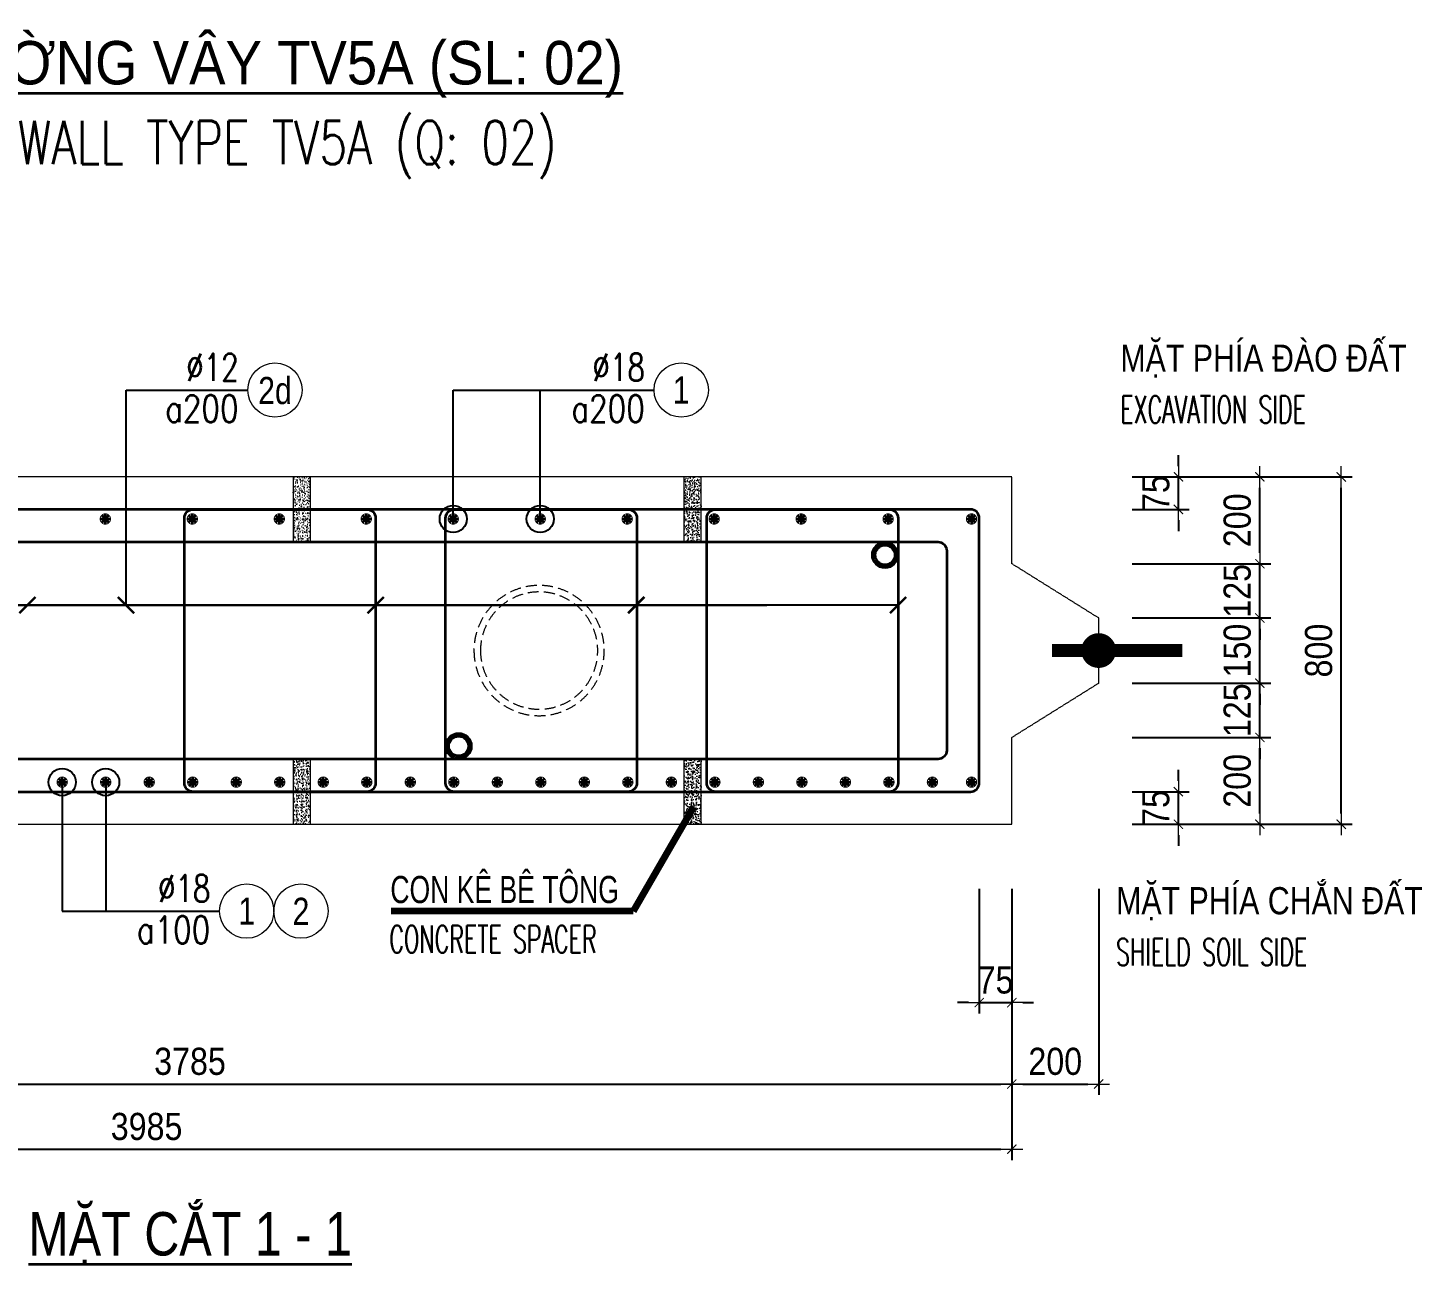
# Model space of a CAD drawing. Header units: millimetres. Extents: x -642477 to 1168880, y -27982 to 330379.
# Drawn here: x 774144 to 783776, y 93198 to 101745 of the extents above; entities that cross this region are included whole.
import ezdxf
from ezdxf.enums import TextEntityAlignment as Align

# ---------------------------------------------------------------- set-up
doc = ezdxf.new("R2010")
doc.units = ezdxf.units.MM
doc.linetypes.add('HIDDEN', pattern=[0.375, 0.25, -0.125])
doc.linetypes.add('HIDDEN2', pattern=[4.7625, 3.175, -1.5875])
doc.layers.get('0').update_dxf_attribs({"lineweight": 20})
doc.layers.get('Defpoints').update_dxf_attribs({"color": 151, "lineweight": 9})
for name, color, linetype, lineweight in [('NDC_S_BEAM', 3, 'HIDDEN2', 20), ('NDC_S_BREAK-LINE', 1, 'Continuous', 15), ('NDC_S_DIAPHGRAM WALL', 3, 'Continuous', 20), ('NDC_S_DIM', 1, 'Continuous', 15), ('NDC_S_ENG TITLE', 3, 'Continuous', 20), ('NDC_S_HATCH MATERIAL', 8, 'Continuous', 13), ('NDC_S_LEADER', 1, 'Continuous', 15), ('NDC_S_LEVEL TEXT', 7, 'Continuous', 20), ('NDC_S_REBAR', 4, 'Continuous', 35), ('NDC_S_VN TEXT', 7, 'Continuous', 20), ('NDC_S_VN TITLE', 6, 'Continuous', 35)]:
    doc.layers.add(name, color=color, linetype=linetype, lineweight=lineweight)
doc.layers.add('NDC_S_REBAR DES.', color=2, linetype='Continuous')
doc.styles.add('ARIAL', font='arial.ttf', dxfattribs={"width": 0.8})
doc.styles.add('NDC_ARIAL', font='arial.ttf', dxfattribs={"width": 0.85})
doc.styles.add('NDC_DIM', font='', dxfattribs={"width": 0.75})
doc.styles.add('NDC_EN TXT', font='romans.shx', dxfattribs={"width": 0.8})
doc.styles.get('NDC_DIM').set_extended_font_data('Dotum')
doc.dimstyles.new('A1-NDC-1-25 (x3)', dxfattribs={"dimscale": 75, "dimtxt": 2.5, "dimasz": 1, "dimexe": 1, "dimexo": 0, "dimgap": 0.8, "dimtad": 1, "dimdec": 0, "dimlfac": 0.333333, "dimdsep": 46, "dimtxsty": 'NDC_ARIAL', "dimblk": 'DIMMARK', "dimcen": 49999.938995, "dimdle": 1.5, "dimclrd": 1, "dimclre": 1, "dimclrt": 3, "dimadec": 0, "dimazin": 0, "dimtfac": 1, "dimtdec": 0, "dimtix": 1, "dimtmove": 2, "dimatfit": 3, "dimfxl": 1, "dimarcsym": 0})
doc.dimstyles.new('NDC_dim_25', dxfattribs={"dimscale": 25, "dimtxt": 2.2, "dimasz": 1.5, "dimexe": 1.5, "dimexo": 2.5, "dimgap": 1, "dimtad": 1, "dimdec": 0, "dimzin": 0, "dimdsep": 46, "dimtxsty": 'NDC_DIM', "dimblk": 'DIMMARK', "dimcen": 0.09, "dimdle": 1.2, "dimclrd": 1, "dimclre": 1, "dimclrt": 3, "dimadec": 0, "dimazin": 0, "dimtfac": 1, "dimtdec": 0, "dimtix": 1, "dimtofl": 0, "dimtmove": 0, "dimatfit": 3, "dimfxl": 6, "dimfxlon": 1, "dimtolj": 1, "dimtzin": 0, "dimarcsym": 0})

# ---------------------------------------------------------------- blocks, each defined once
blk = doc.blocks.new('DIMMARK')
at = {"layer": 'NDC_S_DIM', "color": 1}
blk.add_line((-1.5, 0), (1, 0), dxfattribs=at)
at = {"layer": 'NDC_S_DIM', "color": 2, "const_width": 0.1}
blk.add_lwpolyline([(-0.424, -0.424), (0.424, 0.424)], dxfattribs=at)
blk = doc.blocks.new('Ong sieu am')
at = {"layer": 'NDC_S_HATCH MATERIAL'}
h = blk.add_hatch(dxfattribs=at)
h.set_pattern_fill('ANSI31', color=256, scale=20)
h.set_pattern_definition([(45, (0, 0), (-1.76776695, 1.76776695), [])])
h.paths.add_polyline_path([(-7119.3, 51158.9, 1), (-7179.3, 51158.9, 1)])
h.paths.add_polyline_path([(-7171.3, 51158.9, -1), (-7127.3, 51158.9, -1)], flags=16)
at = {"layer": 'NDC_S_REBAR DES.'}
for radius in [30, 22]:
    blk.add_circle((-7149.3, 51158.9), radius, dxfattribs=at)
blk = doc.blocks.new('*D1249')
at = {"layer": 'Defpoints', "color": 0, "ltscale": 100, "transparency": 16777216}
for p in [(781773.5, 96843.7), (782655.2, 96843.7), (781773.5, 96243.7)]:
    blk.add_point(p, dxfattribs=at)
at = {"layer": 'NDC_S_DIM', "color": 1, "lineweight": -2, "ltscale": 100, "transparency": 16777216}
for p, q in [((781773.5, 96843.7), (782730.2, 96843.7)), ((782655.2, 96318.7), (782655.2, 96768.7)), ((781773.5, 96243.7), (782730.2, 96243.7))]:
    blk.add_line(p, q, dxfattribs=at)
at = {"layer": 'NDC_S_DIM', "color": 1, "lineweight": -2, "ltscale": 100, "transparency": 16777216, "xscale": 75, "yscale": 75, "zscale": 75}
for p, rotation in [((782655.2, 96843.7), 90), ((782655.2, 96243.7), 270)]:
    blk.add_blockref('DIMMARK', p, dxfattribs=dict(at, rotation=rotation))
at = {"layer": 'NDC_S_DIM', "color": 3, "ltscale": 100, "transparency": 16777216, "insert": (782499.4, 96543.7), "char_height": 187.5, "attachment_point": 5, "rotation": 90, "style": 'NDC_ARIAL'}
blk.add_mtext('200', dxfattribs=at)
blk = doc.blocks.new('*D1250')
at = {"layer": 'Defpoints', "color": 0, "ltscale": 100, "transparency": 16777216}
for p in [(781773.5, 97218.7), (782655.2, 97218.7), (781773.5, 96843.7)]:
    blk.add_point(p, dxfattribs=at)
at = {"layer": 'NDC_S_DIM', "color": 1, "lineweight": -2, "ltscale": 100, "transparency": 16777216}
for p, q in [((782655.2, 97293.7), (782655.2, 97368.7)), ((781773.5, 97218.7), (782730.2, 97218.7)), ((782655.2, 96843.7), (782655.2, 97218.7)), ((781773.5, 96843.7), (782730.2, 96843.7)), ((782655.2, 96768.7), (782655.2, 96693.7))]:
    blk.add_line(p, q, dxfattribs=at)
at = {"layer": 'NDC_S_DIM', "color": 1, "lineweight": -2, "ltscale": 100, "transparency": 16777216, "xscale": 75, "yscale": 75, "zscale": 75}
for p, rotation in [((782655.2, 97218.7), 270), ((782655.2, 96843.7), 90)]:
    blk.add_blockref('DIMMARK', p, dxfattribs=dict(at, rotation=rotation))
at = {"layer": 'NDC_S_DIM', "color": 3, "ltscale": 100, "transparency": 16777216, "insert": (782499.4, 97031.2), "char_height": 187.5, "attachment_point": 5, "rotation": 90, "style": 'NDC_ARIAL'}
blk.add_mtext('125', dxfattribs=at)
blk = doc.blocks.new('*D1251')
at = {"layer": 'Defpoints', "color": 0, "ltscale": 100, "transparency": 16777216}
for p in [(781773.5, 97668.7), (782655.2, 97668.7), (781773.5, 97218.7)]:
    blk.add_point(p, dxfattribs=at)
at = {"layer": 'NDC_S_DIM', "color": 1, "lineweight": -2, "ltscale": 100, "transparency": 16777216}
for p, q in [((782655.2, 97743.7), (782655.2, 97818.7)), ((781773.5, 97668.7), (782730.2, 97668.7)), ((782655.2, 97218.7), (782655.2, 97668.7)), ((781773.5, 97218.7), (782730.2, 97218.7)), ((782655.2, 97143.7), (782655.2, 97068.7))]:
    blk.add_line(p, q, dxfattribs=at)
at = {"layer": 'NDC_S_DIM', "color": 1, "lineweight": -2, "ltscale": 100, "transparency": 16777216, "xscale": 75, "yscale": 75, "zscale": 75}
for p, rotation in [((782655.2, 97668.7), 270), ((782655.2, 97218.7), 90)]:
    blk.add_blockref('DIMMARK', p, dxfattribs=dict(at, rotation=rotation))
at = {"layer": 'NDC_S_DIM', "color": 3, "ltscale": 100, "transparency": 16777216, "insert": (782499.4, 97443.7), "char_height": 187.5, "attachment_point": 5, "rotation": 90, "style": 'NDC_ARIAL'}
blk.add_mtext('150', dxfattribs=at)
blk = doc.blocks.new('*D1252')
at = {"layer": 'Defpoints', "color": 0, "ltscale": 100, "transparency": 16777216}
for p in [(781773.5, 98043.7), (782655.2, 98043.7), (781773.5, 97668.7)]:
    blk.add_point(p, dxfattribs=at)
at = {"layer": 'NDC_S_DIM', "color": 1, "lineweight": -2, "ltscale": 100, "transparency": 16777216}
for p, q in [((782655.2, 98118.7), (782655.2, 98193.7)), ((781773.5, 98043.7), (782730.2, 98043.7)), ((782655.2, 97668.7), (782655.2, 98043.7)), ((781773.5, 97668.7), (782730.2, 97668.7)), ((782655.2, 97593.7), (782655.2, 97518.7))]:
    blk.add_line(p, q, dxfattribs=at)
at = {"layer": 'NDC_S_DIM', "color": 1, "lineweight": -2, "ltscale": 100, "transparency": 16777216, "xscale": 75, "yscale": 75, "zscale": 75}
for p, rotation in [((782655.2, 98043.7), 270), ((782655.2, 97668.7), 90)]:
    blk.add_blockref('DIMMARK', p, dxfattribs=dict(at, rotation=rotation))
at = {"layer": 'NDC_S_DIM', "color": 3, "ltscale": 100, "transparency": 16777216, "insert": (782499.4, 97856.2), "char_height": 187.5, "attachment_point": 5, "rotation": 90, "style": 'NDC_ARIAL'}
blk.add_mtext('125', dxfattribs=at)
blk = doc.blocks.new('*D1253')
at = {"layer": 'Defpoints', "color": 0, "ltscale": 100, "transparency": 16777216}
for p in [(781773.5, 98643.7), (782655.2, 98643.7), (781773.5, 98043.7)]:
    blk.add_point(p, dxfattribs=at)
at = {"layer": 'NDC_S_DIM', "color": 1, "lineweight": -2, "ltscale": 100, "transparency": 16777216}
for p, q in [((781773.5, 98643.7), (782730.2, 98643.7)), ((782655.2, 98118.7), (782655.2, 98568.7)), ((781773.5, 98043.7), (782730.2, 98043.7))]:
    blk.add_line(p, q, dxfattribs=at)
at = {"layer": 'NDC_S_DIM', "color": 1, "lineweight": -2, "ltscale": 100, "transparency": 16777216, "xscale": 75, "yscale": 75, "zscale": 75}
for p, rotation in [((782655.2, 98643.7), 90), ((782655.2, 98043.7), 270)]:
    blk.add_blockref('DIMMARK', p, dxfattribs=dict(at, rotation=rotation))
at = {"layer": 'NDC_S_DIM', "color": 3, "ltscale": 100, "transparency": 16777216, "insert": (782499.4, 98343.7), "char_height": 187.5, "attachment_point": 5, "rotation": 90, "style": 'NDC_ARIAL'}
blk.add_mtext('200', dxfattribs=at)
blk = doc.blocks.new('*D1254')
at = {"layer": 'Defpoints', "color": 0, "ltscale": 100, "transparency": 16777216}
for p in [(781773.5, 98643.7), (783217.7, 98643.7), (781773.5, 96243.7)]:
    blk.add_point(p, dxfattribs=at)
at = {"layer": 'NDC_S_DIM', "color": 1, "lineweight": -2, "ltscale": 100, "transparency": 16777216}
for p, q in [((781773.5, 98643.7), (783292.7, 98643.7)), ((783217.7, 96318.7), (783217.7, 98568.7)), ((781773.5, 96243.7), (783292.7, 96243.7))]:
    blk.add_line(p, q, dxfattribs=at)
at = {"layer": 'NDC_S_DIM', "color": 1, "lineweight": -2, "ltscale": 100, "transparency": 16777216, "xscale": 75, "yscale": 75, "zscale": 75}
for p, rotation in [((783217.7, 98643.7), 90), ((783217.7, 96243.7), 270)]:
    blk.add_blockref('DIMMARK', p, dxfattribs=dict(at, rotation=rotation))
at = {"layer": 'NDC_S_DIM', "color": 3, "ltscale": 100, "transparency": 16777216, "insert": (783061.9, 97443.7), "char_height": 187.5, "attachment_point": 5, "rotation": 90, "style": 'NDC_ARIAL'}
blk.add_mtext('800', dxfattribs=at)
blk = doc.blocks.new('*D1255')
at = {"layer": 'Defpoints', "color": 0, "ltscale": 100, "transparency": 16777216}
for p in [(781773.5, 96468.7), (782092.7, 96468.7), (781773.5, 96243.7)]:
    blk.add_point(p, dxfattribs=at)
at = {"layer": 'NDC_S_DIM', "color": 1, "lineweight": -2, "ltscale": 100, "transparency": 16777216}
for p, q in [((782092.7, 96543.7), (782092.7, 96618.7)), ((781773.5, 96468.7), (782167.7, 96468.7)), ((782092.7, 96243.7), (782092.7, 96468.7)), ((781773.5, 96243.7), (782167.7, 96243.7)), ((782092.7, 96168.7), (782092.7, 96093.7))]:
    blk.add_line(p, q, dxfattribs=at)
at = {"layer": 'NDC_S_DIM', "color": 1, "lineweight": -2, "ltscale": 100, "transparency": 16777216, "xscale": 75, "yscale": 75, "zscale": 75}
for p, rotation in [((782092.7, 96468.7), 270), ((782092.7, 96243.7), 90)]:
    blk.add_blockref('DIMMARK', p, dxfattribs=dict(at, rotation=rotation))
at = {"layer": 'NDC_S_DIM', "color": 3, "ltscale": 100, "transparency": 16777216, "insert": (781937.3, 96356.2), "char_height": 187.5, "attachment_point": 5, "rotation": 90, "style": 'NDC_ARIAL'}
blk.add_mtext('75', dxfattribs=at)
blk = doc.blocks.new('*D1256')
at = {"layer": 'Defpoints', "color": 0, "ltscale": 100, "transparency": 16777216}
for p in [(781773.5, 98643.7), (782092.7, 98643.7), (781773.5, 98418.7)]:
    blk.add_point(p, dxfattribs=at)
at = {"layer": 'NDC_S_DIM', "color": 1, "lineweight": -2, "ltscale": 100, "transparency": 16777216}
for p, q in [((782092.7, 98718.7), (782092.7, 98793.7)), ((781773.5, 98643.7), (782167.7, 98643.7)), ((782092.7, 98418.7), (782092.7, 98643.7)), ((781773.5, 98418.7), (782167.7, 98418.7)), ((782092.7, 98343.7), (782092.7, 98268.7))]:
    blk.add_line(p, q, dxfattribs=at)
at = {"layer": 'NDC_S_DIM', "color": 1, "lineweight": -2, "ltscale": 100, "transparency": 16777216, "xscale": 75, "yscale": 75, "zscale": 75}
for p, rotation in [((782092.7, 98643.7), 270), ((782092.7, 98418.7), 90)]:
    blk.add_blockref('DIMMARK', p, dxfattribs=dict(at, rotation=rotation))
at = {"layer": 'NDC_S_DIM', "color": 3, "ltscale": 100, "transparency": 16777216, "insert": (781937.3, 98531.2), "char_height": 187.5, "attachment_point": 5, "rotation": 90, "style": 'NDC_ARIAL'}
blk.add_mtext('75', dxfattribs=at)
blk = doc.blocks.new('ong do BT')
at = {"layer": 'NDC_S_HATCH MATERIAL', "linetype": 'HIDDEN', "ltscale": 100}
for radius in [150, 135]:
    blk.add_circle((-6323.7, 51237.8), radius, dxfattribs=at)
blk = doc.blocks.new('*D1236')
at = {"layer": 'Defpoints', "color": 0, "ltscale": 100, "transparency": 16777216}
for p in [(780716.7, 95797.1), (780941.7, 95797.1), (780941.7, 95011.5)]:
    blk.add_point(p, dxfattribs=at)
at = {"layer": 'NDC_S_DIM', "color": 1, "lineweight": -2, "ltscale": 100, "transparency": 16777216}
for p, q in [((780716.7, 95797.1), (780716.7, 94936.5)), ((780941.7, 95797.1), (780941.7, 94936.5)), ((780641.7, 95011.5), (780566.7, 95011.5)), ((780716.7, 95011.5), (780941.7, 95011.5)), ((781016.7, 95011.5), (781091.7, 95011.5))]:
    blk.add_line(p, q, dxfattribs=at)
at = {"layer": 'NDC_S_DIM', "color": 1, "lineweight": -2, "ltscale": 100, "transparency": 16777216, "xscale": 75, "yscale": 75, "zscale": 75}
blk.add_blockref('DIMMARK', (780716.7, 95011.5), dxfattribs=at)
at = {"layer": 'NDC_S_DIM', "color": 1, "lineweight": -2, "ltscale": 100, "transparency": 16777216, "xscale": 75, "yscale": 75, "zscale": 75, "rotation": 180}
blk.add_blockref('DIMMARK', (780941.7, 95011.5), dxfattribs=at)
at = {"layer": 'NDC_S_DIM', "color": 3, "ltscale": 100, "transparency": 16777216, "insert": (780829.2, 95166.8), "char_height": 187.5, "attachment_point": 5, "style": 'NDC_ARIAL'}
blk.add_mtext('75', dxfattribs=at)
blk = doc.blocks.new('*D1238')
at = {"layer": 'Defpoints', "color": 0, "ltscale": 100, "transparency": 16777216}
for p in [(769586.6, 95797.1), (780941.7, 95797.1), (780941.7, 94449)]:
    blk.add_point(p, dxfattribs=at)
at = {"layer": 'NDC_S_DIM', "color": 1, "lineweight": -2, "ltscale": 100, "transparency": 16777216}
for p, q in [((769586.6, 95797.1), (769586.6, 94374)), ((780941.7, 95797.1), (780941.7, 94374)), ((769661.6, 94449), (780866.7, 94449))]:
    blk.add_line(p, q, dxfattribs=at)
at = {"layer": 'NDC_S_DIM', "color": 1, "lineweight": -2, "ltscale": 100, "transparency": 16777216, "xscale": 75, "yscale": 75, "zscale": 75, "rotation": 180}
blk.add_blockref('DIMMARK', (769586.6, 94449), dxfattribs=at)
at = {"layer": 'NDC_S_DIM', "color": 1, "lineweight": -2, "ltscale": 100, "transparency": 16777216, "xscale": 75, "yscale": 75, "zscale": 75}
blk.add_blockref('DIMMARK', (780941.7, 94449), dxfattribs=at)
at = {"layer": 'NDC_S_DIM', "color": 3, "ltscale": 100, "transparency": 16777216, "insert": (775264.2, 94604.8), "char_height": 187.5, "attachment_point": 5, "style": 'NDC_ARIAL'}
blk.add_mtext('3785', dxfattribs=at)
blk = doc.blocks.new('*D1239')
at = {"layer": 'Defpoints', "color": 0, "ltscale": 100, "transparency": 16777216}
for p in [(780941.7, 95797.1), (781541.7, 95797.1), (781541.7, 94449)]:
    blk.add_point(p, dxfattribs=at)
at = {"layer": 'NDC_S_DIM', "color": 1, "lineweight": -2, "ltscale": 100, "transparency": 16777216}
for p, q in [((780941.7, 95797.1), (780941.7, 94374)), ((781541.7, 95797.1), (781541.7, 94374)), ((781016.7, 94449), (781466.7, 94449))]:
    blk.add_line(p, q, dxfattribs=at)
at = {"layer": 'NDC_S_DIM', "color": 1, "lineweight": -2, "ltscale": 100, "transparency": 16777216, "xscale": 75, "yscale": 75, "zscale": 75, "rotation": 180}
blk.add_blockref('DIMMARK', (780941.7, 94449), dxfattribs=at)
at = {"layer": 'NDC_S_DIM', "color": 1, "lineweight": -2, "ltscale": 100, "transparency": 16777216, "xscale": 75, "yscale": 75, "zscale": 75}
blk.add_blockref('DIMMARK', (781541.7, 94449), dxfattribs=at)
at = {"layer": 'NDC_S_DIM', "color": 3, "ltscale": 100, "transparency": 16777216, "insert": (781241.7, 94604.7), "char_height": 187.5, "attachment_point": 5, "style": 'NDC_ARIAL'}
blk.add_mtext('200', dxfattribs=at)
blk = doc.blocks.new('*D1240')
at = {"layer": 'Defpoints', "color": 0, "ltscale": 100, "transparency": 16777216}
for p in [(768986.6, 95797.1), (780941.7, 95797.1), (780941.7, 93999)]:
    blk.add_point(p, dxfattribs=at)
at = {"layer": 'NDC_S_DIM', "color": 1, "lineweight": -2, "ltscale": 100, "transparency": 16777216}
for p, q in [((768986.6, 95797.1), (768986.6, 93924)), ((780941.7, 95797.1), (780941.7, 93924)), ((769061.6, 93999), (780866.7, 93999))]:
    blk.add_line(p, q, dxfattribs=at)
at = {"layer": 'NDC_S_DIM', "color": 1, "lineweight": -2, "ltscale": 100, "transparency": 16777216, "xscale": 75, "yscale": 75, "zscale": 75, "rotation": 180}
blk.add_blockref('DIMMARK', (768986.6, 93999), dxfattribs=at)
at = {"layer": 'NDC_S_DIM', "color": 1, "lineweight": -2, "ltscale": 100, "transparency": 16777216, "xscale": 75, "yscale": 75, "zscale": 75}
blk.add_blockref('DIMMARK', (780941.7, 93999), dxfattribs=at)
at = {"layer": 'NDC_S_DIM', "color": 3, "ltscale": 100, "transparency": 16777216, "insert": (774964.2, 94154.8), "char_height": 187.5, "attachment_point": 5, "style": 'NDC_ARIAL'}
blk.add_mtext('3985', dxfattribs=at)
blk = doc.blocks.new('con ke BT')
at = {"layer": 'NDC_S_HATCH MATERIAL'}
h = blk.add_hatch(dxfattribs=at)
h.set_pattern_fill('AR-CONC', color=256, scale=2)
h.set_pattern_definition([(50, (0, 0), (14.3452037, -1.2550427), [1.5, -16.5]), (355, (0, 0), (-2.7750267, 15.0438427), [1.2, -13.2]), (100.451444, (1.195, -0.105), (11.570177, 13.7888), [1.274804, -14.0228422]), (46.1842, (0, 4), (21.3448266, -3.3103856), [2.25, -24.75]), (96.635635, (1.779, 3.724), (18.693239, 19.482372), [1.912207, -21.034275]), (351.184164, (0, 4), (18.693239, 19.482372), [1.8, -19.8]), (21, (2, 3), (11.938141, -8.0523778), [1.5, -16.5]), (326, (2, 3), (4.8663066, 14.503001), [1.2, -13.2]), (71.451445, (2.995, 2.329), (16.8044475, 6.450623), [1.274804, -14.0228422]), (37.5, (0, 0), (0.2431971, 6.6578771), [0, -13.04, 0, -13.4, 0, -13.25]), (7.5, (0, 0), (5.2613907, 7.8882342), [0, -7.64, 0, -12.74, 0, -5.05]), (327.5, (-4.46, 0), (10.6764487, -0.45109743), [0, -5, 0, -15.6, 0, -20.7]), (317.5, (-6.46, 0), (11.6637234, 2.0020996), [0, -6.5, 0, -10.36, 0, -14.7])])
h.paths.add_polyline_path([(-7076.9, 51430.9), (-7116.9, 51430.9), (-7116.9, 51280.9), (-7076.9, 51280.9)])
at = {"layer": 'NDC_S_BREAK-LINE'}
blk.add_lwpolyline([(-7116.9, 51430.9), (-7116.9, 51280.9), (-7076.9, 51280.9), (-7076.9, 51430.9)], close=True, dxfattribs=at)
blk = doc.blocks.new('*U1231')
at = {"layer": 'NDC_S_LEADER', "xscale": 3, "yscale": 3, "zscale": 3}
blk.add_blockref('con ke BT', (21290.7, -154067.7), dxfattribs=at)
blk = doc.blocks.new('*U1232')
at = {"layer": 'NDC_S_DIM', "color": 0, "linetype": 'ByBlock', "lineweight": -2, "transparency": 16777216}
for p in [(0, 0), (2700, 0), (5400, 0), (8100, 0)]:
    blk.add_blockref('*U1231', p, dxfattribs=at)
blk = doc.blocks.new('*U1233')
at = {"layer": 'NDC_S_LEADER', "xscale": 3, "yscale": 3, "zscale": 3}
blk.add_blockref('con ke BT', (21290.7, -154067.7), dxfattribs=at)
blk = doc.blocks.new('*U1234')
at = {"layer": 'NDC_S_DIM', "color": 0, "linetype": 'ByBlock', "lineweight": -2, "transparency": 16777216}
for p in [(0, 0), (2700, 0), (5400, 0), (8100, 0)]:
    blk.add_blockref('*U1233', p, dxfattribs=at)
blk = doc.blocks.new('*U366')
blk.add_circle((2.5, 0), 2.5)
at = {"layer": 'NDC_S_VN TEXT', "color": 3, "style": 'NDC_EN TXT'}
for tag, width, p in [('DK2', 0.75, (-0.85, 0.85)), ('KC2', 0.8, (-0.85, -2.97))]:
    blk.add_attdef(tag, text='', height=2.5, dxfattribs=dict(at, width=width)).set_placement(p, align=Align.RIGHT)
at = {"layer": 'NDC_S_VN TEXT', "color": 7, "style": 'ARIAL', "width": 0.8}
blk.add_attdef('SH3', text='', height=2.5, dxfattribs=at).set_placement((2.5, 0), align=Align.MIDDLE)
blk = doc.blocks.new('kata_block_THEP')
at = {"layer": 'NDC_S_REBAR', "color": 0}
for p, q in [((-0.5, 0), (0.5, 0)), ((-0.35, 0.35), (0.35, -0.35)), ((0.35, 0.35), (-0.35, -0.35)), ((0, 0.5), (0, -0.5))]:
    blk.add_line(p, q, dxfattribs=at)
at = {"layer": 'NDC_S_REBAR', "color": 0, "const_width": 0.0833}
blk.add_lwpolyline([(-0.5, 0, 1), (0.5, 0, 1), (-0.5, 0, 1)], format="xyb", dxfattribs=at)
blk = doc.blocks.new('*U1227')
at = {"layer": 'NDC_S_REBAR', "ltscale": 80, "xscale": 72, "yscale": 72, "zscale": 72}
blk.add_blockref('kata_block_THEP', (0, 0), dxfattribs=at)
blk = doc.blocks.new('*U1228')
at = {"layer": 'NDC_S_LEVEL TEXT', "color": 0, "linetype": 'ByBlock', "lineweight": -2, "transparency": 16777216}
for p in [(5408.1, 0), (6009, 0), (6609.9, 0), (7210.8, 0), (7811.7, 0), (8412.6, 0), (9013.5, 0), (9614.4, 0), (10215.3, 0), (10816.2, 0)]:
    blk.add_blockref('*U1227', p, dxfattribs=at)
blk = doc.blocks.new('*U1229')
at = {"layer": 'NDC_S_REBAR', "ltscale": 80, "xscale": 72, "yscale": 72, "zscale": 72}
blk.add_blockref('kata_block_THEP', (0, 0), dxfattribs=at)
blk = doc.blocks.new('*U1230')
at = {"layer": 'NDC_S_LEVEL TEXT', "color": 0, "linetype": 'ByBlock', "lineweight": -2, "transparency": 16777216}
for p in [(5110.2, 0), (5410.8, 0), (5711.4, 0), (6012, 0), (6312.6, 0), (6613.2, 0), (6913.8, 0), (7214.4, 0), (7515, 0), (7815.6, 0), (8116.2, 0), (8416.8, 0), (8717.4, 0), (9018, 0), (9318.6, 0), (9619.2, 0), (9919.8, 0), (10220.4, 0), (10521, 0), (10821.6, 0), (11122.2, 0)]:
    blk.add_blockref('*U1229', p, dxfattribs=at)

msp = doc.modelspace()

# ---------------------------------------------------------------- linework, layer by layer
at = {"layer": 'NDC_S_BEAM'}
msp.add_lwpolyline([(780941.7, 96243.7), (780941.7, 96843.7), (781541.7, 97218.7), (781541.7, 97668.7), (780941.7, 98043.7), (780941.7, 98643.7), (768986.6, 98643.7), (768986.6, 98043.7), (769586.6, 97668.7), (769586.6, 97218.7), (768986.6, 96843.7), (768986.6, 96243.7)], close=True, dxfattribs=at)
at = {"layer": 'NDC_S_DIAPHGRAM WALL', "ltscale": 50, "const_width": 90}
msp.add_lwpolyline([(781219.7, 97443.7), (782119.7, 97443.7)], dxfattribs=at)
at = {"layer": 'NDC_S_DIAPHGRAM WALL', "ltscale": 50, "const_width": 120}
msp.add_lwpolyline([(781481.7, 97443.7, 1), (781601.7, 97443.7, 1)], format="xyb", close=True, dxfattribs=at)
at = {"layer": 'NDC_S_DIM'}
msp.add_circle((776030.8, 95643.6), 187.5, dxfattribs=at)
at = {"layer": 'NDC_S_REBAR'}
msp.add_lwpolyline([(770382.2, 97318), (769239.8, 96601, 0.258593), (769211.6, 96550.2), (769211.6, 96528.7, 0.414214), (769271.6, 96468.7), (780656.7, 96468.7, 0.414214), (780716.7, 96528.7), (780716.7, 98358.7, 0.414214), (780656.7, 98418.7), (769271.6, 98418.7, 0.414214), (769211.6, 98358.7), (769211.6, 98342.9, 0.223908), (769233.4, 98296.6), (770371, 97575.7)], format="xyb", dxfattribs=at)
for points in [[(775285.5, 98418.7), (776486.8, 98418.7, -0.414214), (776546.8, 98358.7), (776546.8, 96528.7, -0.414214), (776486.8, 96468.7), (775285.5, 96468.7, -0.414214), (775225.5, 96528.7), (775225.5, 98358.7, -0.414214)], [(777090, 98418.7), (778291.3, 98418.7, -0.414214), (778351.3, 98358.7), (778351.3, 96528.7, -0.414214), (778291.3, 96468.7), (777090, 96468.7, -0.414214), (777030, 96528.7), (777030, 98358.7, -0.414214)], [(778894.5, 98418.7), (780095.8, 98418.7, -0.414214), (780155.8, 98358.7), (780155.8, 96528.7, -0.414214), (780095.8, 96468.7), (778894.5, 96468.7, -0.414214), (778834.5, 96528.7), (778834.5, 98358.7, -0.414214)], [(770321.6, 98193.7), (780431.7, 98193.7, -0.414214), (780491.7, 98133.7), (780491.7, 96753.7, -0.414214), (780431.7, 96693.7), (770321.6, 96693.7, -0.414214), (770261.6, 96753.7), (770261.6, 98133.7, -0.414214)]]:
    msp.add_lwpolyline(points, format="xyb", close=True, dxfattribs=at)

# ---------------------------------------------------------------- block references
at = {"layer": 'NDC_S_DIM', "ltscale": 80, "xscale": 75, "yscale": 75, "zscale": 75}
for p, values in [((775663.8, 99243.7), {'SH3': '2d', 'DK2': '%%c12', 'KC2': 'a200'}), ((778470.1, 99243.7), {'SH3': '1', 'DK2': '%%C18', 'KC2': 'a200'}), ((775468.3, 95643.6), {'SH3': '1', 'DK2': '%%C18', 'KC2': 'a100'})]:
    msp.add_blockref('*U366', p, dxfattribs=at).add_auto_attribs(values)
at = {"layer": 'NDC_S_DIM'}
for name, p in [('*U1232', (770636.6, 98418.7)), ('*U1234', (770636.6, 96468.7))]:
    msp.add_blockref(name, p, dxfattribs=at)
at = {"layer": 'NDC_S_LEADER', "yscale": 3, "zscale": 3}
for name, p, xscale in [('Ong sieu am', (801513.7, -55372.9), 3), ('ong do BT', (758704.9, -56269.8), -3), ('Ong sieu am', (798567.9, -56692.9), 3)]:
    msp.add_blockref(name, p, dxfattribs=dict(at, xscale=xscale))
at = {"layer": 'NDC_S_LEVEL TEXT'}
msp.add_blockref('*U1228', (769271.1, 98352.7), dxfattribs=at)
at = {"layer": 'NDC_S_LEVEL TEXT', "extrusion": (0, 0, -1), "zscale": -1, "rotation": 180}
msp.add_blockref('*U1230', (-769271.1, 96534.7), dxfattribs=at)
at = {"layer": 'NDC_S_REBAR', "ltscale": 80, "xscale": 72, "yscale": 72, "zscale": 72}
for p in [(780663.2, 98352.7), (780663.2, 96534.7)]:
    msp.add_blockref('kata_block_THEP', p, dxfattribs=at)

# ---------------------------------------------------------------- texts
at = {"layer": 'NDC_S_ENG TITLE', "style": 'NDC_EN TXT', "width": 0.75}
msp.add_text('DIAPHRAGM WALL TYPE TV5A (Q: 02)', height=300, dxfattribs=at).set_placement((775019.8, 100931.7), align=Align.MIDDLE)
at = {"layer": 'NDC_S_ENG TITLE', "style": 'NDC_EN TXT', "width": 0.6}
for s, p in [('EXCAVATION SIDE', (781691.5, 99109.2)), ('CONCRETE SPACER', (776641.5, 95450)), ('SHIELD SOIL SIDE', (781662.3, 95360.8))]:
    msp.add_text(s, height=187.5, dxfattribs=at).set_placement(p, align=Align.MIDDLE_LEFT)
at = {"layer": 'NDC_S_LEVEL TEXT', "style": 'NDC_ARIAL'}
for s, width, p in [('MẶT PHÍA ĐÀO ĐẤT', 0.8, (781691.5, 99464)), ('CON KÊ BÊ TÔNG', 0.7, (776648.3, 95792.8)), ('MẶT PHÍA CHẮN ĐẤT', 0.8, (781662.3, 95715.5))]:
    msp.add_text(s, height=187.5, dxfattribs=dict(at, width=width)).set_placement(p, align=Align.MIDDLE_LEFT)
at = {"layer": 'NDC_S_VN TEXT', "color": 7, "style": 'ARIAL', "width": 0.8}
msp.add_text('2', height=187.5, dxfattribs=at).set_placement((776030.8, 95643.6), align=Align.MIDDLE)
at = {"layer": 'NDC_S_VN TITLE', "style": 'NDC_ARIAL'}
for s, width, p in [('%%UCHI TIẾT TƯỜNG VÂY TV5A (SL: 02)', 0.9, (775019.8, 101504.9)), ('%%UMẶT CẮT 1 - 1', 0.8, (775265.2, 93426.5))]:
    msp.add_text(s, height=300, dxfattribs=dict(at, width=width)).set_placement(p, align=Align.MIDDLE)

# ---------------------------------------------------------------- dimensions: what is measured, and where the dimension line sits
at = {"layer": 'NDC_S_DIM', "ltscale": 100}
for base, p1, p2, picture, middle in [((782092.7, 98643.7), (781773.5, 98418.7), (781773.5, 98643.7), '*D1256', (781937.3, 98531.2)), ((782655.2, 98643.7), (781773.5, 98043.7), (781773.5, 98643.7), '*D1253', (782499.4, 98343.7)), ((783217.7, 98643.7), (781773.5, 96243.7), (781773.5, 98643.7), '*D1254', (783061.9, 97443.7)), ((782655.2, 98043.7), (781773.5, 97668.7), (781773.5, 98043.7), '*D1252', (782499.4, 97856.2)), ((782655.2, 97668.7), (781773.5, 97218.7), (781773.5, 97668.7), '*D1251', (782499.4, 97443.7)), ((782655.2, 97218.7), (781773.5, 96843.7), (781773.5, 97218.7), '*D1250', (782499.4, 97031.2)), ((782655.2, 96843.7), (781773.5, 96243.7), (781773.5, 96843.7), '*D1249', (782499.4, 96543.7)), ((782092.7, 96468.7), (781773.5, 96243.7), (781773.5, 96468.7), '*D1255', (781937.3, 96356.2))]:
    dim = msp.add_linear_dim(base=base, p1=p1, p2=p2, angle=90, dimstyle='A1-NDC-1-25 (x3)', dxfattribs=at)
    dim.commit()
    dim.dimension.update_dxf_attribs({"geometry": picture, "text_midpoint": middle})
for base, p1, p2, picture, middle in [((780941.7, 93999), (768986.6, 95797.1), (780941.7, 95797.1), '*D1240', (774964.2, 94154.8)), ((780941.7, 94449), (769586.6, 95797.1), (780941.7, 95797.1), '*D1238', (775264.2, 94604.8)), ((780941.7, 95011.5), (780716.7, 95797.1), (780941.7, 95797.1), '*D1236', (780829.2, 95166.8)), ((781541.7, 94449), (780941.7, 95797.1), (781541.7, 95797.1), '*D1239', (781241.7, 94604.7))]:
    dim = msp.add_linear_dim(base=base, p1=p1, p2=p2, dimstyle='A1-NDC-1-25 (x3)', dxfattribs=at)
    dim.commit()
    dim.dimension.update_dxf_attribs({"geometry": picture, "text_midpoint": middle})

# ---------------------------------------------------------------- leaders
at = {"layer": 'NDC_S_LEADER'}
for points, override in [([(774822.1, 97757.9), (774822.1, 99243.7), (775663.8, 99243.7)], {"dimasz": 4.5, "dimldrblk": 'ArchTick'}), ([(777082.8, 98352.7), (777082.8, 99243.7), (778470.1, 99243.7)], {"dimasz": 7.5, "dimldrblk": 'DotBlank'}), ([(777683.7, 98352.7), (777683.7, 99243.7), (778470.1, 99243.7)], {"dimasz": 7.5, "dimldrblk": 'DotBlank'}), ([(771734.8, 97757.9), (779249.9, 97757.9)], {"dimasz": 4.5, "dimldrblk": 'ArchTick'}), ([(780155.8, 97757.9), (772075.8, 97757.9)], {"dimasz": 4.5, "dimldrblk": 'ArchTick'}), ([(774140.8, 97757.9), (779249.9, 97757.9)], {"dimasz": 4.5, "dimldrblk": 'ArchTick'}), ([(776546.8, 97757.9), (779249.9, 97757.9)], {"dimasz": 4.5, "dimldrblk": 'ArchTick'}), ([(778346.9, 97757.9), (779249.9, 97757.9)], {"dimasz": 4.5, "dimldrblk": 'ArchTick'}), ([(774381.3, 96534.7), (774381.3, 95643.6), (775468.3, 95643.6)], {"dimasz": 7.5, "dimldrblk": 'DotBlank'}), ([(774681.9, 96534.7), (774681.9, 95643.6), (775468.3, 95643.6)], {"dimasz": 7.5, "dimldrblk": 'DotBlank'}), ([(778741.8, 96364.5), (778325.8, 95643.6), (776653.8, 95643.6)], {"dimasz": 4.5, "dimlwd": 65533})]:
    msp.add_leader(points, dimstyle='NDC_dim_25', override=override, dxfattribs=at)

doc.saveas('drawing.dxf')
